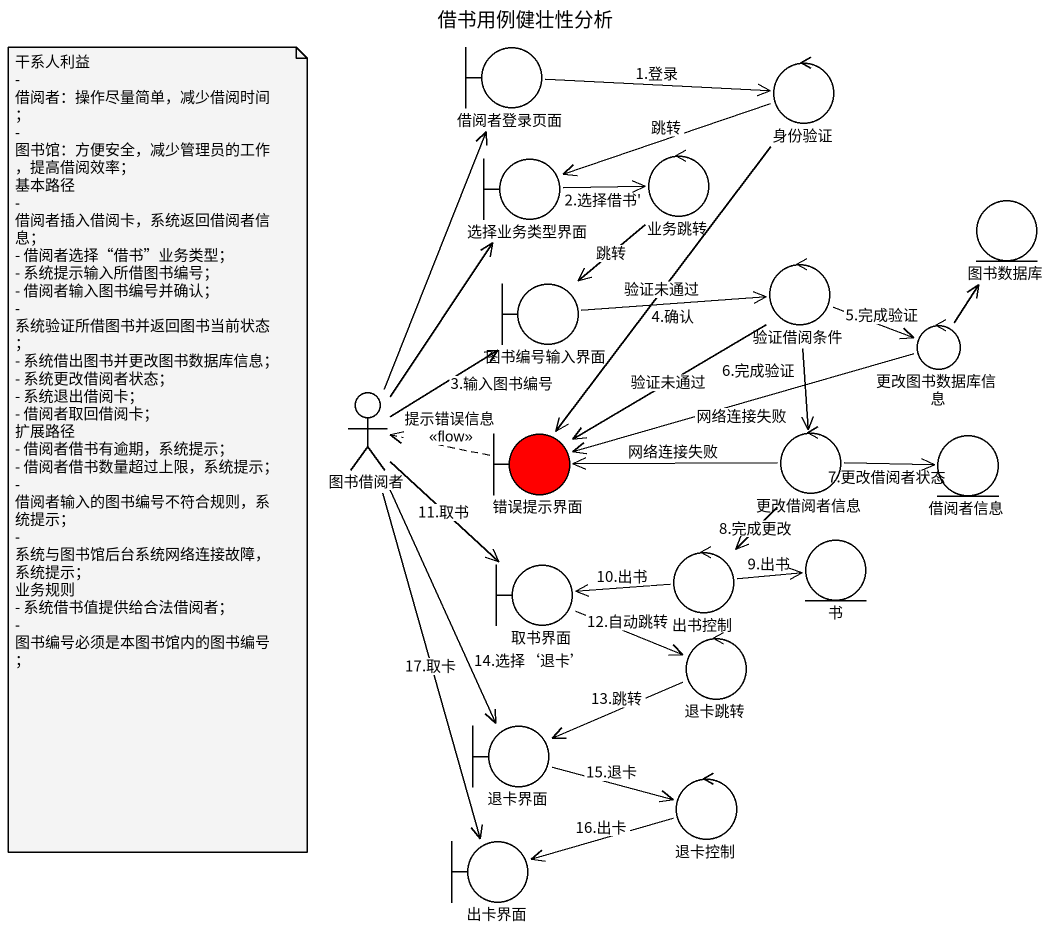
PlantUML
@startuml
title 借书用例健壮性分析
boundary 借阅者登录页面
control 身份验证
boundary 选择业务类型界面
control 业务跳转
entity 图书数据库
control 验证借阅条件
boundary 图书编号输入界面
control 更改图书数据库信息
actor 图书借阅者
boundary 错误提示界面 #FF0000
control 更改借阅者信息
entity 借阅者信息
boundary 取书界面
control 出书控制
entity 书
control 退卡跳转
boundary 退卡界面
control 退卡控制
boundary 出卡界面
借阅者登录页面 -right-> 身份验证 : 1.登录
身份验证 -left-> 选择业务类型界面 : 跳转
身份验证 --> 错误提示界面 : 验证未通过
选择业务类型界面 -right-> 业务跳转 : 2.选择借书'
业务跳转 --> 图书编号输入界面 : 跳转
验证借阅条件 -right-> 更改图书数据库信息 : 5.完成验证
验证借阅条件 --> 错误提示界面 : 验证未通过
验证借阅条件 --> 更改借阅者信息 : 6.完成验证
图书编号输入界面 -right-> 验证借阅条件 : 4.确认
更改图书数据库信息 -up-> 图书数据库
更改图书数据库信息 -left-> 错误提示界面 : 网络连接失败
图书借阅者 -up-> 借阅者登录页面
图书借阅者 -up-> 选择业务类型界面
图书借阅者 -up-> 图书编号输入界面 : 3.输入图书编号
图书借阅者 --> 取书界面 : 11.取书
图书借阅者 --> 退卡界面 : 14.选择‘退卡’
图书借阅者 --> 出卡界面 : 17.取卡
错误提示界面 .left.> 图书借阅者 : 提示错误信息\n<<flow>>
更改借阅者信息 -left-> 错误提示界面 : 网络连接失败
更改借阅者信息 -right-> 借阅者信息 : 7.更改借阅者状态
更改借阅者信息 --> 出书控制 : 8.完成更改
取书界面 <-right- 出书控制 : 10.出书
取书界面 -right-> 退卡跳转 : 12.自动跳转
出书控制 -right-> 书 : 9.出书
退卡跳转 -left-> 退卡界面 : 13.跳转
退卡界面 -right-> 退卡控制 : 15.退卡
退卡控制 -left-> 出卡界面 : 16.出卡
note as N1
  干系人利益
  - 借阅者：操作尽量简单，减少借阅时间；
  - 图书馆：方便安全，减少管理员的工作，提高借阅效率；
  基本路径
  - 借阅者插入借阅卡，系统返回借阅者信息；
  - 借阅者选择“借书”业务类型；
  - 系统提示输入所借图书编号；
  - 借阅者输入图书编号并确认；
  - 系统验证所借图书并返回图书当前状态；
  - 系统借出图书并更改图书数据库信息；
  - 系统更改借阅者状态；
  - 系统退出借阅卡；
  - 借阅者取回借阅卡；
  扩展路径
  - 借阅者借书有逾期，系统提示；
  - 借阅者借书数量超过上限，系统提示；
  - 借阅者输入的图书编号不符合规则，系统提示；
  - 系统与图书馆后台系统网络连接故障，系统提示；
  业务规则
  - 系统借书值提供给合法借阅者；
  - 图书编号必须是本图书馆内的图书编号；
end note
@enduml
